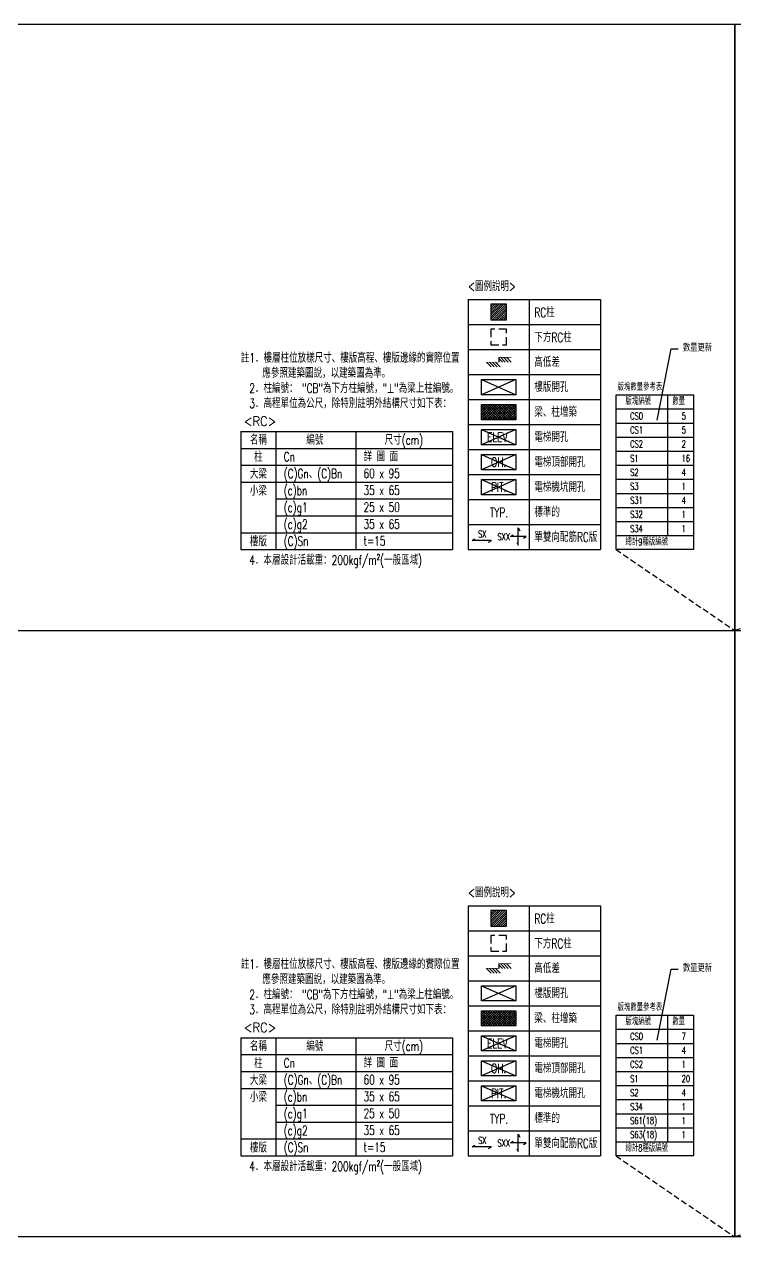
# Model space of a CAD drawing. Header units: millimetres. Extents: x -3377 to 119122, y -22007 to 15479.
# Drawn here: x 43892 to 48442, y 0 to 7760 of the extents above; entities that cross this region are included whole.
import ezdxf
from ezdxf import colors
from ezdxf.entities.mleader import LeaderData, LeaderLine
from ezdxf.enums import TextEntityAlignment as Align
from ezdxf.math import Vec2, Vec3

# ---------------------------------------------------------------- set-up
doc = ezdxf.new("R2010")
doc.units = ezdxf.units.MM
doc.header["$LTSCALE"] = 150
doc.header["$MEASUREMENT"] = 0
doc.linetypes.add('HIDDEN', pattern=[0.375, 0.25, -0.125])
doc.layers.get('0').update_dxf_attribs({"plot": 0})
for name, color, linetype in [('NOTE2', 2, 'Continuous'), ('S-AXI', 1, 'Continuous'), ('S-AXIS', 1, 'Continuous'), ('S-COL', 7, 'Continuous'), ('S-COLB', 4, 'HIDDEN'), ('S-HATCHCOL', 13, 'Continuous'), ('S-OPEN', 13, 'Continuous'), ('S-SLAB', 5, 'Continuous'), ('S-TAB', 4, 'Continuous'), ('S-TEXT', 2, 'Continuous'), ('S-THIN', 201, 'Continuous'), ('SLAB', 7, 'Continuous'), ('TEXT', 2, 'Continuous')]:
    doc.layers.add(name, color=color, linetype=linetype)
doc.layers.add('S-CLOUD_20220217(結構依建築圖2022-0216修改)', color=4, linetype='Continuous', plot=False)
doc.styles.add('4C', font='romans.shx', dxfattribs={"width": 0.9, "height": 52.5, "bigfont": '1lsp.shx'})
doc.styles.add('CS4', font='romans.shx', dxfattribs={"width": 0.7, "height": 45, "bigfont": 'lsp.shx'})
doc.styles.add('LSP', font='SIMPLEX.shx', dxfattribs={"width": 0.8, "bigfont": 'lsp.shx'})

# ---------------------------------------------------------------- blocks, each defined once
blk = doc.blocks.new('圖例說明')
at = {"layer": 'S-HATCHCOL'}
h = blk.add_hatch(dxfattribs=at)
h.set_pattern_fill('ANSI31', color=256, scale=60, style=0)
h.set_pattern_definition([(45, (1.3676, 481.526), (-5.3033, 5.3033), [])])
h.paths.add_polyline_path([(109.2, 1102.5), (184.2, 1102.5), (184.2, 1177.5), (109.2, 1177.5)])
h = blk.add_hatch(dxfattribs=at)
h.set_pattern_fill('ANSI37', color=256, scale=67.5)
h.set_pattern_definition([(45, (-92186.061, -6241.679), (-5.9662135, 5.9662135), []), (135, (-92186.061, -6241.679), (-5.9662135, -5.9662135), [])])
h.paths.add_polyline_path([(64.3, 696.5), (229, 696.5), (229, 623.5), (64.3, 623.5)])
at = {"layer": 'S-COL'}
blk.add_lwpolyline([(109.2, 1102.5), (184.2, 1102.5), (184.2, 1177.5), (109.2, 1177.5)], close=True, dxfattribs=at)
at = {"layer": 'S-COLB'}
blk.add_lwpolyline([(109.2, 982.5), (184.2, 982.5), (184.2, 1057.5), (109.2, 1057.5)], close=True, dxfattribs=at)
at = {"layer": 'S-OPEN'}
for p, q in [((64.3, 816.5), (229, 743.5)), ((229, 816.5), (64.3, 743.5)), ((64.3, 576.5), (229, 503.5)), ((229, 576.5), (64.3, 503.5)), ((64.3, 456.5), (229, 383.5)), ((229, 456.5), (64.3, 383.5)), ((64.3, 336.5), (229, 263.5)), ((229, 336.5), (64.3, 263.5))]:
    blk.add_line(p, q, dxfattribs=at)
at = {"layer": 'S-SLAB'}
for points in [[(64.3, 816.5), (229, 816.5), (229, 743.5), (64.3, 743.5)], [(64.3, 696.5), (229, 696.5), (229, 623.5), (64.3, 623.5)], [(64.3, 576.5), (229, 576.5), (229, 503.5), (64.3, 503.5)], [(64.3, 456.5), (229, 456.5), (229, 383.5), (64.3, 383.5)], [(64.3, 336.5), (229, 336.5), (229, 263.5), (64.3, 263.5)]]:
    blk.add_lwpolyline(points, close=True, dxfattribs=at)
at = {"layer": 'S-TAB'}
for p, q in [((0, 1200), (635.3, 1200)), ((0, 1200), (0, 0)), ((293.3, 1200), (293.3, 0)), ((635.3, 1200), (635.3, 0)), ((0, 1080), (635.3, 1080)), ((0, 960), (635.3, 960)), ((0, 840), (635.3, 840)), ((0, 720), (635.3, 720)), ((0, 600), (635.3, 600)), ((0, 480), (635.3, 480)), ((0, 360), (635.3, 360)), ((0, 240), (635.3, 240)), ((0, 120), (635.3, 120)), ((0, 0), (635.3, 0))]:
    blk.add_line(p, q, dxfattribs=at)
at = {"layer": 'S-THIN'}
for p, q in [((87.8, 900), (111.1, 876.7)), ((102.2, 900), (125.2, 877)), ((116.5, 900), (139.6, 877)), ((130.9, 900), (153.9, 877)), ((146.7, 923), (146.7, 900)), ((146.7, 917.4), (164.3, 899.7)), ((155.4, 923), (178.4, 900)), ((169.7, 923), (192.8, 900)), ((184.1, 923), (207.1, 900))]:
    blk.add_line(p, q, dxfattribs=at)
at = {"layer": 'S-THIN', "const_width": 2.54}
for points in [[(85.5, 900), (146.7, 900)], [(207.8, 923), (146.7, 923)]]:
    blk.add_lwpolyline(points, dxfattribs=at)
at = {"layer": 'SLAB', "color": 1}
for p, q in [((279.1, 62.4), (202.7, 62.4)), ((240.9, 20.9), (240.9, 104)), ((112, 43.7), (18.8, 43.7))]:
    blk.add_line(p, q, dxfattribs=at)
for points in [[(202.7, 62.4), (216.2, 70.2)], [(240.9, 104), (248.7, 90.5)], [(265.6, 54.6), (279.1, 62.4)], [(18.8, 43.7), (32.3, 51.5)], [(98.5, 35.9), (112, 43.7)], [(233.1, 34.4), (240.9, 20.9)]]:
    blk.add_lwpolyline(points, dxfattribs=at)
at = {"layer": 'S-TEXT', "style": 'CS4', "width": 0.7}
for s, p in [('<圖例說明>', (0, 1263.9)), ('RC柱', (317.9, 1138.5)), ('下方RC柱', (317.9, 1018.5)), ('高低差', (317.9, 900)), ('樓版開孔', (317.9, 780)), ('梁、柱增築', (317.9, 660)), ('電梯開孔', (317.9, 540)), ('電梯頂部開孔', (317.9, 420)), ('電梯機坑開孔', (317.9, 300)), ('TYP.', (104.1, 178.1)), ('標準的', (317.9, 180)), ('單雙向配筋RC版', (317.9, 60))]:
    blk.add_text(s, height=45, dxfattribs=at).set_placement(p, align=Align.MIDDLE_LEFT)
for s, p in [('ELEV.', (146.7, 540)), ('OH.', (146.7, 420)), ('PIT.', (146.7, 300))]:
    blk.add_text(s, height=45, dxfattribs=at).set_placement(p, align=Align.MIDDLE)
at = {"layer": 'SLAB', "color": 2, "style": 'CS4', "width": 0.7}
for s, p in [('SX', (68.1, 74.5)), ('SXX', (171, 62.1))]:
    blk.add_text(s, height=33.75, dxfattribs=at).set_placement(p, align=Align.MIDDLE_CENTER)
blk = doc.blocks.new('DwFm')
blk.add_lwpolyline([(-12110.4, 0), (0, 0), (0, -7760.1), (-12110.4, -7760.1)], close=True)
blk.add_lwpolyline([(-12110.4, -3880.1), (0, -3880.1)])
at = {"layer": 'DEFPOINTS', "color": 252, "linetype": 'HIDDEN'}
for points in [[(-6560.9, -2290.9), (-12110.4, -3880.1)], [(-760, -3362.4), (0, -3880.1)], [(-6560.9, -6171), (-12110.4, -7760.1)], [(-760, -7242.5), (0, -7760.1)]]:
    blk.add_lwpolyline(points, dxfattribs=at)
blk = doc.blocks.new('_None')

msp = doc.modelspace()

# ---------------------------------------------------------------- linework, layer by layer
at = {"layer": 'S-AXI'}
for points in [[(47681.6, 5387.74), (48176.6, 5387.74), (48176.6, 4397.74), (47681.6, 4397.74)], [(47681.6, 1417.68), (48176.6, 1417.68), (48176.6, 517.68), (47681.6, 517.68)]]:
    msp.add_lwpolyline(points, close=True, dxfattribs=at)
at = {"layer": 'S-AXIS'}
for p, q in [((48011.6, 5387.74), (48011.6, 4487.74)), ((47681.6, 5297.74), (48176.6, 5297.74)), ((47681.6, 5207.74), (48176.6, 5207.74)), ((47681.6, 5117.74), (48176.6, 5117.74)), ((47681.6, 5027.74), (48176.6, 5027.74)), ((47681.6, 4937.74), (48176.6, 4937.74)), ((47681.6, 4847.74), (48176.6, 4847.74)), ((47681.6, 4757.74), (48176.6, 4757.74)), ((47681.6, 4667.74), (48176.6, 4667.74)), ((47681.6, 4577.74), (48176.6, 4577.74)), ((47681.6, 4487.74), (48176.6, 4487.74)), ((48011.6, 1417.68), (48011.6, 607.68)), ((47681.6, 1327.68), (48176.6, 1327.68)), ((47681.6, 1237.68), (48176.6, 1237.68)), ((47681.6, 1147.68), (48176.6, 1147.68)), ((47681.6, 1057.68), (48176.6, 1057.68)), ((47681.6, 967.68), (48176.6, 967.68)), ((47681.6, 877.68), (48176.6, 877.68)), ((47681.6, 787.68), (48176.6, 787.68)), ((47681.6, 697.68), (48176.6, 697.68)), ((47681.6, 607.68), (48176.6, 607.68))]:
    msp.add_line(p, q, dxfattribs=at)
at = {"layer": 'S-TAB'}
for p, q in [((45279.1, 5153.74), (46634.5, 5153.74)), ((45279.1, 5153.74), (45279.1, 4397.74)), ((45504.1, 5153.74), (45504.1, 4397.74)), ((46014.89, 5153.74), (46014.89, 4397.74)), ((46634.5, 5153.74), (46634.5, 4397.74)), ((45279.1, 5045.74), (46634.5, 5045.74)), ((45279.1, 4937.74), (46634.5, 4937.74)), ((45279.1, 4829.74), (46634.5, 4829.74)), ((45504.1, 4721.74), (46634.5, 4721.74)), ((45504.1, 4613.74), (46634.5, 4613.74)), ((45279.1, 4505.74), (46634.5, 4505.74)), ((45279.1, 4397.74), (46634.5, 4397.74)), ((45279.1, 1273.68), (46634.5, 1273.68)), ((45279.1, 1273.68), (45279.1, 517.68)), ((45504.1, 1273.68), (45504.1, 517.68)), ((46014.89, 1273.68), (46014.89, 517.68)), ((46634.5, 1273.68), (46634.5, 517.68)), ((45279.1, 1165.68), (46634.5, 1165.68)), ((45279.1, 1057.68), (46634.5, 1057.68)), ((45279.1, 949.68), (46634.5, 949.68)), ((45504.1, 841.68), (46634.5, 841.68)), ((45504.1, 733.68), (46634.5, 733.68)), ((45279.1, 625.68), (46634.5, 625.68)), ((45279.1, 517.68), (46634.5, 517.68))]:
    msp.add_line(p, q, dxfattribs=at)

# ---------------------------------------------------------------- block references
for p in [(48441.6, 7760.14), (60552, 7760.14)]:
    msp.add_blockref('DwFm', p)
at = {"layer": 'S-TEXT', "xscale": 1.333333333333333, "yscale": 1.333333333333333, "zscale": 1.333333333333333}
for p in [(46734.5, 4397.74), (46734.5, 517.68)]:
    msp.add_blockref('圖例說明', p, dxfattribs=at)

# ---------------------------------------------------------------- texts
at = {"layer": 'NOTE2', "style": '4C', "width": 0.9}
for p in [(45402.71, 5219.45), (45402.71, 1339.38)]:
    msp.add_text('<RC>', height=60, dxfattribs=at).set_placement(p, align=Align.MIDDLE_CENTER)
at = {"layer": 'S-TEXT', "linetype": 'Continuous', "style": 'CS4', "width": 0.7}
for s, p in [('註1．樓層柱位放樣尺寸、樓版高程、樓版邊緣的實際位置', (45279.1, 5594.58)), ('\u3000\u3000 應參照建築圖說，以建築圖為準。', (45279.1, 5497.63)), ('\u30002．柱編號： "CB"為下方柱編號，"⊥"為梁上柱編號。', (45279.1, 5400.69)), ('\u30003．高程單位為公尺，除特別註明外結構尺寸如下表：', (45279.1, 5303.74)), ('\u30004．本層設計活載重：200kgf/m²(一般區域)', (45279.1, 4300.8)), ('註1．樓層柱位放樣尺寸、樓版高程、樓版邊緣的實際位置', (45279.1, 1714.51)), ('\u3000\u3000 應參照建築圖說，以建築圖為準。', (45279.1, 1617.56)), ('\u30002．柱編號： "CB"為下方柱編號，"⊥"為梁上柱編號。', (45279.1, 1520.62)), ('\u30003．高程單位為公尺，除特別註明外結構尺寸如下表：', (45279.1, 1423.68)), ('\u30004．本層設計活載重：200kgf/m²(一般區域)', (45279.1, 420.73))]:
    msp.add_text(s, height=60, dxfattribs=at).set_placement(p)
at = {"layer": 'S-TEXT', "style": 'CS4', "width": 0.7}
for s, p in [('版塊數量參考表', (47690.87, 5416.28)), ('版塊編號', (47741.6, 5324.74)), ('數量', (48041.6, 5324.74)), ('總計9種版編號', (47741.6, 4424.74)), ('版塊數量參考表', (47690.87, 1446.21)), ('版塊編號', (47741.6, 1354.68)), ('數量', (48041.6, 1354.68)), ('總計8種版編號', (47741.6, 544.68))]:
    msp.add_text(s, height=45, dxfattribs=at).set_placement(p)
for s, p in [('名稱', (45391.6, 5099.74)), ('編號', (45752.68, 5099.74)), ('尺寸(cm)', (46323.05, 5099.74)), ('柱', (45391.6, 4989.88)), ('大梁', (45391.6, 4881.88)), ('小梁', (45391.6, 4773.88)), ('樓版', (45391.6, 4449.88)), ('名稱', (45391.6, 1219.68)), ('編號', (45752.68, 1219.68)), ('尺寸(cm)', (46323.05, 1219.68)), ('柱', (45391.6, 1109.81)), ('大梁', (45391.6, 1001.81)), ('小梁', (45391.6, 893.81)), ('樓版', (45391.6, 569.81))]:
    msp.add_text(s, height=60, dxfattribs=at).set_placement(p, align=Align.MIDDLE_CENTER)
for s, p in [('Cn', (45554.1, 4992.26)), ('詳 圖 面', (46064.89, 4993.41)), ('(C)Gn、(C)Bn', (45554.1, 4884.26)), ('60 x 95', (46064.89, 4885.41)), ('(c)bn', (45554.1, 4776.26)), ('35 x 65', (46064.89, 4777.41)), ('(c)g1', (45554.1, 4668.26)), ('25 x 50', (46064.89, 4669.41)), ('(c)g2', (45554.1, 4560.26)), ('35 x 65', (46064.89, 4561.41)), ('(C)Sn', (45554.1, 4452.26)), ('t=15', (46064.89, 4453.41)), ('Cn', (45554.1, 1112.19)), ('詳 圖 面', (46064.89, 1113.34)), ('(C)Gn、(C)Bn', (45554.1, 1004.19)), ('60 x 95', (46064.89, 1005.34)), ('(c)bn', (45554.1, 896.19)), ('35 x 65', (46064.89, 897.34)), ('(c)g1', (45554.1, 788.19)), ('25 x 50', (46064.89, 789.34)), ('(c)g2', (45554.1, 680.19)), ('35 x 65', (46064.89, 681.34)), ('(C)Sn', (45554.1, 572.19)), ('t=15', (46064.89, 573.34))]:
    msp.add_text(s, height=60, dxfattribs=at).set_placement(p, align=Align.MIDDLE_LEFT)
at = {"layer": 'TEXT', "style": 'CS4', "width": 0.7}
for s, p in [('CS0', (47771.6, 5230.24)), ('5', (48101.6, 5230.24)), ('CS1', (47771.6, 5140.24)), ('5', (48101.6, 5140.24)), ('CS2', (47771.6, 5050.24)), ('2', (48101.6, 5050.24)), ('S1', (47771.6, 4960.24)), ('16', (48101.6, 4960.24)), ('S2', (47771.6, 4870.24)), ('4', (48101.6, 4870.24)), ('S3', (47771.6, 4780.24)), ('1', (48101.6, 4780.24)), ('S31', (47771.6, 4690.24)), ('4', (48101.6, 4690.24)), ('S32', (47771.6, 4600.24)), ('1', (48101.6, 4600.24)), ('S34', (47771.6, 4510.24)), ('1', (48101.6, 4510.24)), ('CS0', (47771.6, 1260.18)), ('7', (48101.6, 1260.18)), ('CS1', (47771.6, 1170.18)), ('4', (48101.6, 1170.18)), ('CS2', (47771.6, 1080.18)), ('1', (48101.6, 1080.18)), ('S1', (47771.6, 990.18)), ('20', (48101.6, 990.18)), ('S2', (47771.6, 900.18)), ('4', (48101.6, 900.18)), ('S34', (47771.6, 810.18)), ('1', (48101.6, 810.18)), ('S61(18)', (47771.6, 720.18)), ('1', (48101.6, 720.18)), ('S63(18)', (47771.6, 630.18)), ('1', (48101.6, 630.18))]:
    msp.add_text(s, height=45, dxfattribs=at).set_placement(p)

# ---------------------------------------------------------------- leaders
at = {"layer": 'S-CLOUD_20220217(結構依建築圖2022-0216修改)'}
ml = msp.add_multileader_mtext('Standard', dxfattribs=at)
ml.set_content('數量更新', color=256, style='LSP')
ml.set_leader_properties(color=256)
ml.set_arrow_properties(name='NONE')
ml.build(insert=Vec2(0, 0))
ml.multileader.update_dxf_attribs({"text_left_attachment_type": 2, "text_right_attachment_type": 2, "dogleg_length": 3, "arrow_head_size": 30, "scale": 15})
ctx = ml.context
ctx.base_point, ctx.scale, ctx.char_height, ctx.arrow_head_size, ctx.landing_gap_size, ctx.plane_origin = Vec3(48079.46, 5682.4), 15, 45, 30, 30, Vec3(47944.1, 5227.27)
ctx.left_attachment, ctx.right_attachment = 2, 2
notes = []
notes.append((ctx, [(0, (1, 1, 0), (48034.46, 5682.4), (1, 0), 45, [(0, [(47944.1, 5227.27)], 0, [])])]))
ctx.mtext.insert, ctx.mtext.flow_direction = Vec3(48109.46, 5711.4), 5
ml = msp.add_multileader_mtext('Standard', dxfattribs=at)
ml.set_content('數量更新', color=256, style='LSP')
ml.set_leader_properties(color=256)
ml.set_arrow_properties(name='NONE')
ml.build(insert=Vec2(0, 0))
ml.multileader.update_dxf_attribs({"text_left_attachment_type": 2, "text_right_attachment_type": 2, "dogleg_length": 3, "arrow_head_size": 30, "scale": 15})
ctx = ml.context
ctx.base_point, ctx.scale, ctx.char_height, ctx.arrow_head_size, ctx.landing_gap_size, ctx.plane_origin = Vec3(48079.46, 1712.34), 15, 45, 30, 30, Vec3(47944.1, 1257.2)
ctx.left_attachment, ctx.right_attachment = 2, 2
notes.append((ctx, [(0, (1, 1, 0), (48034.46, 1712.34), (1, 0), 45, [(0, [(47944.1, 1257.2)], 0, [])])]))
ctx.mtext.insert, ctx.mtext.flow_direction = Vec3(48109.46, 1741.33), 5
for ctx, leaders in notes:
    for number, flags, end, landing, length, lines in leaders:
        leader = LeaderData()
        leader.index, (leader.has_last_leader_line, leader.has_dogleg_vector, leader.attachment_direction) = number, flags
        leader.last_leader_point, leader.dogleg_vector, leader.dogleg_length = Vec3(end), Vec3(landing), length
        for number, points, colour, breaks in lines:
            line = LeaderLine()
            line.index, line.vertices, line.color, line.breaks = number, Vec3.list(points), colors.encode_raw_color(colour), breaks
            leader.lines.append(line)
        ctx.leaders.append(leader)

doc.saveas('drawing.dxf')
